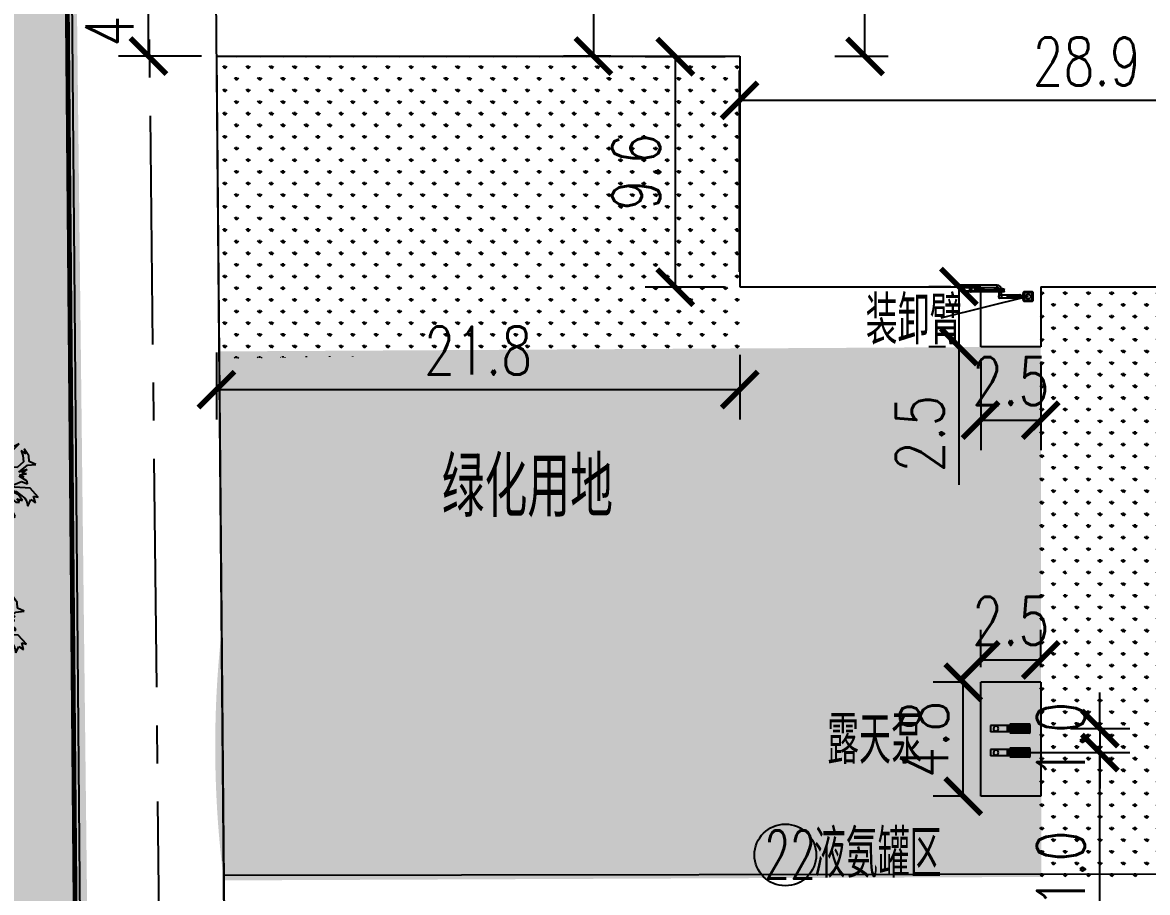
# Model space of a CAD drawing. Header units: millimetres. Extents: x 397874 to 6871063, y -8 to 5775840.
# Drawn here: x 429007.43 to 429054.27, y 2812781.92 to 2812818.17 of the extents above; entities that cross this region are included whole.
import ezdxf

# ---------------------------------------------------------------- set-up
doc = ezdxf.new("R2010")
doc.units = ezdxf.units.MM
doc.header["$LTSCALE"] = 1000
for name, pattern in [('CENTER2', [28.575, 19.05, -3.175, 3.175, -3.175]), ('CONTINOUS', [0]), ('DASH', [0.35, 0.25, -0.1])]:
    doc.linetypes.add(name, pattern=pattern)
for name, color, linetype in [('_TCH_MASK', 7, 'Continuous'), ('Coord_bz', 3, 'Continuous'), ('GRASST', 62, 'Continuous'), ('T1', 92, 'Continuous'), ('设备', 3, 'Continuous')]:
    doc.layers.add(name, color=color, linetype=linetype)
doc.styles.add('DIM', font='txt')
doc.styles.add('dxfs', font='txt.shx', dxfattribs={"width": 0.7, "bigfont": 'dxfs.shx'})
doc.styles.add('HZTXT', font='txt.shx', dxfattribs={"width": 0.75, "bigfont": 'hzdx.shx'})
doc.dimstyles.new('ISO-25', dxfattribs={"dimtxt": 2, "dimasz": 0.75, "dimexe": 1.25, "dimexo": 0.625, "dimtad": 1, "dimdec": 1, "dimdsep": 46, "dimtxsty": 'HZTXT', "dimblk": 'ARCHTICK', "dimcen": 2.5, "dimadec": 0, "dimazin": 0, "dimtfac": 1, "dimtdec": 1, "dimtmove": 0, "dimatfit": 3, "dimldrblk": 'ARCHTICK', "dimfxl": 1, "dimarcsym": 0})

# ---------------------------------------------------------------- blocks, each defined once
blk = doc.blocks.new('LV-5-1')
at = {"layer": 'T1', "color": 92, "linetype": 'Continuous'}
for p, q in [((-0.516, 1.342), (-0.547, 1.19)), ((-0.395, 1.25), (-0.516, 1.342)), ((-0.304, 1.098), (-0.395, 1.25)), ((-0.211, 1.372), (-0.242, 1.189)), ((-0.15, 1.311), (-0.211, 1.372)), ((0.062, 1.066), (-0.15, 1.311)), ((0.581, 1.248), (0.489, 1.156)), ((0.703, 1.247), (0.581, 1.248)), ((0.672, 1.034), (0.703, 1.247)), ((-0.731, 0.916), (-0.701, 0.733)), ((-0.548, 0.855), (-0.731, 0.916)), ((-0.305, 0.671), (-0.548, 0.855)), ((-0.547, 1.19), (-0.487, 1.068)), ((-0.487, 1.068), (-0.426, 1.007)), ((-0.426, 1.007), (-0.243, 0.884)), ((-0.182, 1.067), (-0.304, 1.098)), ((-0.243, 0.884), (-0.062, 0.487)), ((-0.242, 1.189), (-0.182, 1.067)), ((0.183, 0.852), (0.062, 1.066)), ((0.183, 0.578), (0.183, 0.852)), ((0.367, 0.943), (0.275, 0.791)), ((0.489, 1.156), (0.367, 0.943)), ((0.702, 0.973), (0.672, 1.034)), ((0.824, 1.064), (0.702, 0.973)), ((0.793, 0.698), (0.946, 1.003)), ((0.946, 1.094), (0.824, 1.064)), ((0.946, 1.003), (0.946, 1.094)), ((-1.22, 0.552), (-1.098, 0.43)), ((-0.976, 0.551), (-1.22, 0.552)), ((-1.098, 0.43), (-1.19, 0.369)), ((-0.732, 0.52), (-0.976, 0.551)), ((-0.671, 0.672), (-0.823, 0.642)), ((-0.823, 0.642), (-0.762, 0.581)), ((-0.762, 0.581), (-0.58, 0.52)), ((-0.489, 0.367), (-0.732, 0.52)), ((-0.701, 0.733), (-0.671, 0.672)), ((-0.58, 0.52), (-0.336, 0.458)), ((-0.336, 0.458), (-0.276, 0.275)), ((-0.062, 0.487), (-0.305, 0.671)), ((0.275, 0.791), (0.182, 0.426)), ((0.182, 0.426), (0.183, 0.578)), ((0.578, 0.455), (0.793, 0.698)), ((0.67, 0.577), (0.578, 0.455)), ((0.884, 0.667), (0.67, 0.577)), ((1.006, 0.698), (0.884, 0.667)), ((1.25, 0.697), (1.006, 0.698)), ((1.127, 0.453), (1.188, 0.545)), ((1.31, 0.453), (1.127, 0.453)), ((1.188, 0.545), (1.28, 0.636)), ((1.28, 0.636), (1.25, 0.697)), ((1.34, 0.453), (1.31, 0.453)), ((1.34, 0.331), (1.34, 0.453)), ((-1.19, 0.369), (-1.373, 0.309)), ((-1.373, 0.309), (-1.373, 0.187)), ((-1.373, 0.187), (-1.068, 0.155)), ((-1.068, 0.155), (-0.764, 0.093)), ((-0.764, 0.093), (-0.642, 0.123)), ((-0.459, 0.062), (-0.764, -0.029)), ((-0.642, 0.123), (-0.459, 0.062)), ((-0.276, 0.275), (-0.489, 0.367)), ((-0.246, 0), (-0.216, -0.03)), ((-0.154, 0), (-0.246, 0)), ((-0.154, 0.092), (-0.154, 0)), ((-0.032, 0.091), (-0.154, 0.092)), ((0.028, 0.03), (-0.032, 0.091)), ((0.09, 0.091), (0.028, 0.03)), ((0.059, -0.001), (0.09, 0.091)), ((1.004, 0.118), (1.187, 0.24)), ((1.126, 0.149), (1.004, 0.118)), ((1.248, 0.148), (1.126, 0.149)), ((1.187, 0.24), (1.34, 0.331)), ((1.217, -0.065), (1.461, 0.087)), ((1.339, 0.117), (1.248, 0.148)), ((1.461, 0.087), (1.339, 0.117)), ((-1.283, -0.393), (-1.132, -0.607)), ((-1.101, -0.454), (-1.283, -0.393)), ((-0.947, -0.089), (-1.009, -0.211)), ((-0.856, -0.181), (-1.009, -0.333)), ((-1.009, -0.211), (-0.856, -0.181)), ((-1.009, -0.333), (-0.765, -0.303)), ((-0.613, -0.303), (-0.979, -0.455)), ((-0.764, -0.029), (-0.947, -0.089)), ((-0.766, -0.791), (-0.46, -0.334)), ((-0.765, -0.303), (-0.429, -0.091)), ((-0.429, -0.091), (-0.613, -0.303)), ((-0.46, -0.334), (-0.308, -0.274)), ((-0.369, -0.396), (-0.4, -0.639)), ((-0.308, -0.274), (-0.369, -0.396)), ((-0.216, -0.03), (-0.216, -0.152)), ((-0.216, -0.152), (-0.155, -0.122)), ((-0.155, -0.122), (-0.155, -0.244)), ((-0.155, -0.244), (-0.124, -0.152)), ((-0.124, -0.152), (0.028, -0.244)), ((-0.033, -0.183), (0.089, -0.153)), ((0.028, -0.244), (-0.033, -0.183)), ((0.15, -0.031), (0.059, -0.001)), ((0.059, -0.123), (0.15, -0.031)), ((0.089, -0.153), (0.059, -0.123)), ((0.454, -0.368), (1.002, -0.461)), ((0.697, -0.521), (0.454, -0.368)), ((0.607, -0.307), (0.485, -0.063)), ((0.485, -0.063), (0.668, -0.063)), ((1.155, -0.339), (0.607, -0.307)), ((0.668, -0.063), (0.76, -0.094)), ((0.76, -0.094), (0.82, -0.155)), ((0.82, -0.155), (1.094, -0.248)), ((1.094, -0.248), (1.277, -0.279)), ((1.277, -0.401), (1.155, -0.339)), ((1.155, -0.431), (1.277, -0.401)), ((1.339, -0.065), (1.217, -0.065)), ((1.247, -0.126), (1.339, -0.065)), ((1.369, -0.127), (1.247, -0.126)), ((1.277, -0.279), (1.46, -0.279)), ((1.278, -0.157), (1.369, -0.127)), ((1.4, -0.157), (1.278, -0.157)), ((1.338, -0.187), (1.4, -0.157)), ((1.46, -0.279), (1.338, -0.187)), ((-1.132, -0.607), (-1.315, -0.697)), ((-1.315, -0.697), (-1.071, -0.759)), ((-1.071, -0.759), (-1.193, -0.881)), ((-1.193, -0.881), (-0.766, -0.791)), ((-0.979, -0.455), (-1.101, -0.454)), ((-0.4, -0.639), (-0.584, -0.791)), ((-0.584, -0.791), (-0.492, -0.822)), ((-0.492, -0.822), (-0.187, -0.67)), ((-0.187, -0.67), (-0.309, -0.792)), ((-0.309, -0.792), (-0.157, -0.701)), ((-0.157, -0.701), (-0.249, -0.945)), ((-0.249, -0.945), (-0.157, -0.792)), ((-0.157, -0.792), (-0.127, -1.036)), ((-0.127, -1.036), (-0.065, -0.732)), ((-0.065, -0.732), (-0.006, -1.128)), ((0.118, -0.763), (0.301, -0.459)), ((0.178, -1.068), (0.118, -0.763)), ((0.301, -0.459), (0.453, -0.672)), ((0.453, -0.672), (0.727, -0.887)), ((0.911, -0.582), (0.697, -0.521)), ((0.758, -0.673), (0.94, -0.765)), ((0.849, -0.917), (0.758, -0.673)), ((0.94, -0.765), (0.911, -0.582)), ((1.002, -0.461), (1.215, -0.553)), ((1.368, -0.492), (1.155, -0.431)), ((1.215, -0.553), (1.368, -0.492)), ((-0.006, -1.128), (-0.128, -1.402)), ((0.391, -1.16), (0.178, -1.068)), ((0.39, -1.282), (0.573, -1.191)), ((0.573, -1.191), (0.391, -1.16)), ((0.727, -0.887), (0.817, -1.253)), ((0.817, -1.253), (0.849, -0.917)), ((-0.128, -1.402), (0.086, -1.25)), ((0.086, -1.25), (0.268, -1.342)), ((0.268, -1.342), (0.573, -1.313)), ((0.573, -1.313), (0.39, -1.282))]:
    blk.add_line(p, q, dxfattribs=at)
at = {"layer": 'T1', "color": 92, "linetype": 'Continuous', "style": 'DIM', "flags": 1}
for tag in ['XVALUE', 'YVALUE']:
    blk.add_attdef(tag, (0.028, 0.03), '', height=0.00002, rotation=359.8254, dxfattribs=at)
blk = doc.blocks.new('_ArchTick')
at = {"color": 0, "linetype": 'ByBlock', "const_width": 0.15}
blk.add_lwpolyline([(-0.5, -0.5), (0.5, 0.5)], dxfattribs=at)
blk = doc.blocks.new('*D662')
at = {"color": 0, "linetype": 'CONTINOUS', "lineweight": -2, "transparency": 16777216}
for p, q in [((429049.43, 2812787.754), (429053.543, 2812787.754)), ((429052.293, 2812776.755), (429052.293, 2812787.754)), ((429049.43, 2812776.755), (429053.543, 2812776.755))]:
    blk.add_line(p, q, dxfattribs=at)
at = {"layer": 'Defpoints', "color": 0, "linetype": 'CONTINOUS', "transparency": 16777216}
for p in [(429048.805, 2812787.754), (429052.293, 2812787.754), (429048.805, 2812776.755)]:
    blk.add_point(p, dxfattribs=at)
at = {"color": 0, "linetype": 'CONTINOUS', "lineweight": -2, "transparency": 16777216, "xscale": 1.5, "yscale": 1.5, "zscale": 1.5}
for p, rotation in [((429052.293, 2812787.754), 90), ((429052.293, 2812776.755), 270)]:
    blk.add_blockref('_ArchTick', p, dxfattribs=dict(at, rotation=rotation))
at = {"color": 0, "linetype": 'CONTINOUS', "transparency": 16777216, "insert": (429050.668, 2812782.254), "char_height": 2, "attachment_point": 5, "rotation": 90, "style": 'HZTXT'}
blk.add_mtext('11.0', dxfattribs=at)
blk = doc.blocks.new('_None')
blk = doc.blocks.new('*D673')
at = {"color": 0, "linetype": 'CONTINOUS', "lineweight": -2, "transparency": 16777216}
for p, q in [((429052.293, 2812788.755), (429052.293, 2812790.255)), ((429051.064, 2812788.755), (429053.543, 2812788.755)), ((429052.293, 2812788.755), (429052.293, 2812787.755)), ((429051.064, 2812787.755), (429053.543, 2812787.755)), ((429052.293, 2812787.755), (429052.293, 2812786.255))]:
    blk.add_line(p, q, dxfattribs=at)
at = {"layer": 'Defpoints', "color": 0, "linetype": 'CONTINOUS', "transparency": 16777216}
for p in [(429050.439, 2812788.755), (429050.439, 2812787.755), (429052.293, 2812787.755)]:
    blk.add_point(p, dxfattribs=at)
at = {"color": 0, "linetype": 'CONTINOUS', "lineweight": -2, "transparency": 16777216, "xscale": 1.5, "yscale": 1.5, "zscale": 1.5}
for p, rotation in [((429052.293, 2812788.755), 270), ((429052.293, 2812787.755), 90)]:
    blk.add_blockref('_ArchTick', p, dxfattribs=dict(at, rotation=rotation))
at = {"color": 0, "linetype": 'CONTINOUS', "transparency": 16777216, "insert": (429050.668, 2812788.255), "char_height": 2, "attachment_point": 5, "rotation": 90, "style": 'HZTXT'}
blk.add_mtext('1.0', dxfattribs=at)
blk = doc.blocks.new('*D735')
at = {"color": 0, "linetype": 'CONTINOUS', "lineweight": -2, "transparency": 16777216}
for p, q in [((429043.488, 2812831.742), (429041.262, 2812831.742)), ((429042.512, 2812816.759), (429042.512, 2812831.742)), ((429043.476, 2812816.759), (429041.262, 2812816.759))]:
    blk.add_line(p, q, dxfattribs=at)
at = {"layer": 'Defpoints', "color": 0, "linetype": 'CONTINOUS', "transparency": 16777216}
for p in [(429042.512, 2812831.742), (429044.113, 2812831.742), (429044.101, 2812816.759)]:
    blk.add_point(p, dxfattribs=at)
at = {"color": 0, "linetype": 'CONTINOUS', "lineweight": -2, "transparency": 16777216, "xscale": 1.5, "yscale": 1.5, "zscale": 1.5}
for p, rotation in [((429042.512, 2812831.742), 90), ((429042.512, 2812816.759), 270)]:
    blk.add_blockref('_ArchTick', p, dxfattribs=dict(at, rotation=rotation))
at = {"color": 0, "linetype": 'CONTINOUS', "transparency": 16777216, "insert": (429040.887, 2812824.25), "char_height": 2, "attachment_point": 5, "rotation": 90, "style": 'HZTXT'}
blk.add_mtext('15.0', dxfattribs=at)
blk = doc.blocks.new('*D879')
at = {"color": 0, "linetype": 'CONTINOUS', "lineweight": -2, "transparency": 16777216}
for p, q in [((429016.726, 2812820.771), (429011.425, 2812820.771)), ((429012.675, 2812816.771), (429012.675, 2812820.771)), ((429014.889, 2812816.771), (429011.425, 2812816.771))]:
    blk.add_line(p, q, dxfattribs=at)
at = {"layer": 'Defpoints', "color": 0, "linetype": 'CONTINOUS', "transparency": 16777216}
for p in [(429012.675, 2812820.771), (429017.351, 2812820.771), (429015.514, 2812816.771)]:
    blk.add_point(p, dxfattribs=at)
at = {"color": 0, "linetype": 'CONTINOUS', "lineweight": -2, "transparency": 16777216, "xscale": 1.5, "yscale": 1.5, "zscale": 1.5}
for p, rotation in [((429012.675, 2812820.771), 90), ((429012.675, 2812816.771), 270)]:
    blk.add_blockref('_ArchTick', p, dxfattribs=dict(at, rotation=rotation))
at = {"color": 0, "linetype": 'CONTINOUS', "transparency": 16777216, "insert": (429011.05, 2812818.771), "char_height": 2, "attachment_point": 5, "rotation": 90, "style": 'HZTXT'}
blk.add_mtext('4.0', dxfattribs=at)
blk = doc.blocks.new('*D893')
at = {"color": 0, "linetype": 'CONTINOUS', "lineweight": -2, "transparency": 16777216}
for p, q in [((429030.109, 2812826.758), (429032.459, 2812826.758)), ((429031.209, 2812826.758), (429031.209, 2812816.771)), ((429031.934, 2812816.771), (429029.959, 2812816.771))]:
    blk.add_line(p, q, dxfattribs=at)
at = {"layer": 'Defpoints', "color": 0, "linetype": 'CONTINOUS', "transparency": 16777216}
for p in [(429029.484, 2812826.758), (429031.209, 2812816.771), (429032.559, 2812816.771)]:
    blk.add_point(p, dxfattribs=at)
at = {"color": 0, "linetype": 'CONTINOUS', "lineweight": -2, "transparency": 16777216, "xscale": 1.5, "yscale": 1.5, "zscale": 1.5}
for p, rotation in [((429031.209, 2812826.758), 90), ((429031.209, 2812816.771), 270)]:
    blk.add_blockref('_ArchTick', p, dxfattribs=dict(at, rotation=rotation))
at = {"color": 0, "linetype": 'CONTINOUS', "transparency": 16777216, "insert": (429029.584, 2812821.764), "char_height": 2, "attachment_point": 5, "rotation": 90, "style": 'HZTXT'}
blk.add_mtext('10.0', dxfattribs=at)
blk = doc.blocks.new('*D894')
at = {"color": 0, "linetype": 'CONTINOUS', "lineweight": -2, "transparency": 16777216}
for p, q in [((429036.673, 2812816.747), (429033.364, 2812816.747)), ((429034.614, 2812816.747), (429034.614, 2812807.145)), ((429036.664, 2812807.145), (429033.364, 2812807.145))]:
    blk.add_line(p, q, dxfattribs=at)
at = {"layer": 'Defpoints', "color": 0, "linetype": 'CONTINOUS', "transparency": 16777216}
for p in [(429037.298, 2812816.747), (429034.614, 2812807.145), (429037.289, 2812807.145)]:
    blk.add_point(p, dxfattribs=at)
at = {"color": 0, "linetype": 'CONTINOUS', "lineweight": -2, "transparency": 16777216, "xscale": 1.5, "yscale": 1.5, "zscale": 1.5}
for p, rotation in [((429034.614, 2812816.747), 90), ((429034.614, 2812807.145), 270)]:
    blk.add_blockref('_ArchTick', p, dxfattribs=dict(at, rotation=rotation))
at = {"color": 0, "linetype": 'CONTINOUS', "transparency": 16777216, "insert": (429032.989, 2812811.946), "char_height": 2, "attachment_point": 5, "rotation": 90, "style": 'HZTXT'}
blk.add_mtext('9.6', dxfattribs=at)
blk = doc.blocks.new('*D903')
at = {"color": 0, "linetype": 'CONTINOUS', "lineweight": -2, "transparency": 16777216}
for p, q in [((429047.329, 2812804.039), (429047.329, 2812800.356)), ((429049.829, 2812804.039), (429049.829, 2812800.356)), ((429047.329, 2812801.606), (429049.829, 2812801.606))]:
    blk.add_line(p, q, dxfattribs=at)
at = {"layer": 'Defpoints', "color": 0, "linetype": 'CONTINOUS', "transparency": 16777216}
for p in [(429047.329, 2812804.664), (429049.829, 2812804.664), (429049.829, 2812801.606)]:
    blk.add_point(p, dxfattribs=at)
at = {"color": 0, "linetype": 'CONTINOUS', "lineweight": -2, "transparency": 16777216, "xscale": 1.5, "yscale": 1.5, "zscale": 1.5, "rotation": 180}
blk.add_blockref('_ArchTick', (429047.329, 2812801.606), dxfattribs=at)
at = {"color": 0, "linetype": 'CONTINOUS', "lineweight": -2, "transparency": 16777216, "xscale": 1.5, "yscale": 1.5, "zscale": 1.5}
blk.add_blockref('_ArchTick', (429049.829, 2812801.606), dxfattribs=at)
at = {"color": 0, "linetype": 'CONTINOUS', "transparency": 16777216, "insert": (429048.579, 2812803.231), "char_height": 2, "attachment_point": 5, "style": 'HZTXT'}
blk.add_mtext('2.5', dxfattribs=at)
blk = doc.blocks.new('*D904')
at = {"color": 0, "linetype": 'CONTINOUS', "lineweight": -2, "transparency": 16777216}
for p, q in [((429046.084, 2812807.164), (429045.173, 2812807.164)), ((429046.423, 2812807.164), (429046.423, 2812804.664)), ((429045.867, 2812804.664), (429045.173, 2812804.664)), ((429046.423, 2812804.664), (429046.423, 2812798.914))]:
    blk.add_line(p, q, dxfattribs=at)
at = {"layer": 'Defpoints', "color": 0, "linetype": 'CONTINOUS', "transparency": 16777216}
for p in [(429046.709, 2812807.164), (429046.423, 2812804.664), (429046.492, 2812804.664)]:
    blk.add_point(p, dxfattribs=at)
at = {"color": 0, "linetype": 'CONTINOUS', "lineweight": -2, "transparency": 16777216, "xscale": 1.5, "yscale": 1.5, "zscale": 1.5}
for p, rotation in [((429046.423, 2812807.164), 90), ((429046.423, 2812804.664), 270)]:
    blk.add_blockref('_ArchTick', p, dxfattribs=dict(at, rotation=rotation))
at = {"color": 0, "linetype": 'CONTINOUS', "transparency": 16777216, "insert": (429044.798, 2812801.039), "char_height": 2, "attachment_point": 5, "rotation": 90, "style": 'HZTXT'}
blk.add_mtext('2.5', dxfattribs=at)
blk = doc.blocks.new('*D905')
at = {"color": 0, "linetype": 'CONTINOUS', "lineweight": -2, "transparency": 16777216}
for p, q in [((429046.455, 2812790.684), (429045.351, 2812790.684)), ((429046.601, 2812785.934), (429046.601, 2812790.684)), ((429046.704, 2812785.934), (429045.351, 2812785.934))]:
    blk.add_line(p, q, dxfattribs=at)
at = {"layer": 'Defpoints', "color": 0, "linetype": 'CONTINOUS', "transparency": 16777216}
for p in [(429046.601, 2812790.684), (429047.08, 2812790.684), (429047.329, 2812785.934)]:
    blk.add_point(p, dxfattribs=at)
at = {"color": 0, "linetype": 'CONTINOUS', "lineweight": -2, "transparency": 16777216, "xscale": 1.5, "yscale": 1.5, "zscale": 1.5}
for p, rotation in [((429046.601, 2812790.684), 90), ((429046.601, 2812785.934), 270)]:
    blk.add_blockref('_ArchTick', p, dxfattribs=dict(at, rotation=rotation))
at = {"color": 0, "linetype": 'CONTINOUS', "transparency": 16777216, "insert": (429044.976, 2812788.309), "char_height": 2, "attachment_point": 5, "rotation": 90, "style": 'HZTXT'}
blk.add_mtext('4.8', dxfattribs=at)
blk = doc.blocks.new('*D906')
at = {"color": 0, "linetype": 'CONTINOUS', "lineweight": -2, "transparency": 16777216}
for p, q in [((429047.329, 2812791.309), (429047.329, 2812792.866)), ((429049.829, 2812791.309), (429049.829, 2812792.866)), ((429047.329, 2812791.616), (429049.829, 2812791.616))]:
    blk.add_line(p, q, dxfattribs=at)
at = {"layer": 'Defpoints', "color": 0, "linetype": 'CONTINOUS', "transparency": 16777216}
for p in [(429049.829, 2812791.616), (429047.329, 2812790.684), (429049.829, 2812790.684)]:
    blk.add_point(p, dxfattribs=at)
at = {"color": 0, "linetype": 'CONTINOUS', "lineweight": -2, "transparency": 16777216, "xscale": 1.5, "yscale": 1.5, "zscale": 1.5, "rotation": 180}
blk.add_blockref('_ArchTick', (429047.329, 2812791.616), dxfattribs=at)
at = {"color": 0, "linetype": 'CONTINOUS', "lineweight": -2, "transparency": 16777216, "xscale": 1.5, "yscale": 1.5, "zscale": 1.5}
blk.add_blockref('_ArchTick', (429049.829, 2812791.616), dxfattribs=at)
at = {"color": 0, "linetype": 'CONTINOUS', "transparency": 16777216, "insert": (429048.579, 2812793.241), "char_height": 2, "attachment_point": 5, "style": 'HZTXT'}
blk.add_mtext('2.5', dxfattribs=at)
blk = doc.blocks.new('*D940')
at = {"color": 0, "linetype": 'CONTINOUS', "lineweight": -2, "transparency": 16777216}
for p, q in [((429037.289, 2812807.789), (429037.289, 2812816.178)), ((429066.189, 2812807.789), (429066.189, 2812816.178)), ((429066.189, 2812814.928), (429037.289, 2812814.928))]:
    blk.add_line(p, q, dxfattribs=at)
at = {"layer": 'Defpoints', "color": 0, "linetype": 'CONTINOUS', "transparency": 16777216}
for p in [(429037.289, 2812814.928), (429037.289, 2812807.164), (429066.189, 2812807.164)]:
    blk.add_point(p, dxfattribs=at)
at = {"color": 0, "linetype": 'CONTINOUS', "lineweight": -2, "transparency": 16777216, "xscale": 1.5, "yscale": 1.5, "zscale": 1.5, "rotation": 180}
blk.add_blockref('_ArchTick', (429037.289, 2812814.928), dxfattribs=at)
at = {"color": 0, "linetype": 'CONTINOUS', "lineweight": -2, "transparency": 16777216, "xscale": 1.5, "yscale": 1.5, "zscale": 1.5}
blk.add_blockref('_ArchTick', (429066.189, 2812814.928), dxfattribs=at)
at = {"color": 0, "linetype": 'CONTINOUS', "transparency": 16777216, "insert": (429051.739, 2812816.553), "char_height": 2, "attachment_point": 5, "style": 'HZTXT'}
blk.add_mtext('28.9', dxfattribs=at)
blk = doc.blocks.new('*D983')
at = {"color": 0, "linetype": 'CONTINOUS', "lineweight": -2, "transparency": 16777216}
for p, q in [((429015.514, 2812804.421), (429015.514, 2812801.628)), ((429037.298, 2812804.33), (429037.298, 2812801.628)), ((429015.514, 2812802.878), (429037.298, 2812802.878))]:
    blk.add_line(p, q, dxfattribs=at)
at = {"layer": 'Defpoints', "color": 0, "linetype": 'CONTINOUS', "transparency": 16777216}
for p in [(429015.514, 2812805.046), (429037.298, 2812804.955), (429037.298, 2812802.878)]:
    blk.add_point(p, dxfattribs=at)
at = {"color": 0, "linetype": 'CONTINOUS', "lineweight": -2, "transparency": 16777216, "xscale": 1.5, "yscale": 1.5, "zscale": 1.5, "rotation": 180}
blk.add_blockref('_ArchTick', (429015.514, 2812802.878), dxfattribs=at)
at = {"color": 0, "linetype": 'CONTINOUS', "lineweight": -2, "transparency": 16777216, "xscale": 1.5, "yscale": 1.5, "zscale": 1.5}
blk.add_blockref('_ArchTick', (429037.298, 2812802.878), dxfattribs=at)
at = {"color": 0, "linetype": 'CONTINOUS', "transparency": 16777216, "insert": (429026.406, 2812804.503), "char_height": 2, "attachment_point": 5, "style": 'HZTXT'}
blk.add_mtext('21.8', dxfattribs=at)

msp = doc.modelspace()

# ---------------------------------------------------------------- hatches: boundary and pattern name
at = {"linetype": 'CONTINOUS'}
h = msp.add_hatch(dxfattribs=at)
h.set_pattern_fill('GRASS', color=3, scale=0.054, style=0)
h.set_pattern_definition([(90, (428986.6436, 2812723.6871), (-0.969867, 0.969867), [0.257175, -1.682559]), (45, (428986.6436, 2812723.6871), (-0.9698677, 0.9698677), [0.257175, -1.114425]), (135, (428986.6436, 2812723.6871), (-0.9698677, -0.9698677), [0.257175, -1.114425])])
edge = h.paths.add_edge_path()
edge.add_line((428996.534, 2812984.894), (429007.751, 2812986.572))
edge.add_arc((428245.5, 2812967.568), 762.487, 0.233679, 1.428202, ccw=False)
edge.add_line((429007.981, 2812970.678), (429010.393, 2812757.703))
edge.add_arc((429028.392, 2812757.891), 18, 180.5985, 268.1597)
edge.add_line((429027.814, 2812739.9), (429168.81, 2812735.37))
edge.add_arc((429182.64, 2812620.562), 115.638, 87.64632, 96.86841, ccw=False)
edge.add_line((429187.389, 2812736.102), (429187.391, 2812858.041))
edge.add_arc((425829.037, 2812780.795), 3359.242, 1.317645, 1.469012)
edge.add_line((429187.175, 2812866.913), (429187.032, 2812877.852))
edge.add_line((429187.032, 2812877.852), (429191.391, 2812878.102))
edge.add_line((429191.391, 2812878.102), (429191.395, 2812730.731))
edge.add_line((429191.395, 2812730.731), (429255.258, 2812727.933))
edge.add_line((429255.258, 2812727.933), (429255.258, 2812723.687))
edge.add_line((429255.258, 2812723.687), (429168.385, 2812728.376))
edge.add_line((429168.385, 2812728.376), (429129.36, 2812730.11))
edge.add_line((429129.36, 2812730.11), (429091.518, 2812731.731))
edge.add_line((429091.518, 2812731.731), (429068.655, 2812732.74))
edge.add_line((429068.655, 2812732.74), (428995.964, 2812736.193))
edge.add_arc((428996.365, 2812744.639), 8.455, 181.2844, 267.2807, ccw=False)
edge.add_line((428987.912, 2812744.449), (428988.493, 2812805.44))
edge.add_line((428988.493, 2812805.44), (428987.758, 2812883.63))
edge.add_line((428987.758, 2812883.63), (428987.248, 2812934.771))
edge.add_line((428987.248, 2812934.771), (428986.762, 2812983.747))
edge.add_line((428986.762, 2812983.747), (428996.534, 2812984.894))
at = {"layer": 'GRASST'}
h = msp.add_hatch(dxfattribs=at)
h.set_pattern_fill('GRASS', color=256, scale=0.685569, angle=-100.512, style=0)
h.set_pattern_definition([(349.48798, (428814.32374, 2812641.67873), (0.56507695, 0.3881921), [0.1285442, -0.840997]), (304.48798, (428814.32374, 2812641.6787), (0.565077, 0.3881921), [0.1285442, -0.557025]), (34.48798, (428814.32374, 2812641.6787), (-0.3881921, 0.565077), [0.1285442, -0.557025])])
edge = h.paths.add_edge_path()
edge.add_line((429015.293, 2812841.754), (429015.284, 2812842.798))
edge.add_line((429024.031, 2812843.519), (429037.386, 2812841.754))
edge.add_line((429037.386, 2812841.754), (429024.031, 2812843.519))
edge.add_line((429024.031, 2812843.519), (429015.261, 2812845.292))
edge = h.paths.add_edge_path(flags=16)
edge.add_arc((429026.34, 2595507.449), 217334.306, 89.99708791, 90.00291209, ccw=False)
edge.add_arc((429026.34, 2812812.722), 31.063, 69.1697, 110.8303)
h = msp.add_hatch(dxfattribs=at)
h.set_pattern_fill('GRASS', color=256, scale=0.685569, angle=0.0002, style=0)
h.set_pattern_definition([(90.0002, (429287.3326, 2812654.34153), (-0.4847723, 0.4847689), [0.1285442, -0.840997]), (45.0002, (429287.3326, 2812654.3415), (-0.4847723, 0.4847689), [0.1285442, -0.557025]), (135.0002, (429287.3326, 2812654.3415), (-0.4847689, -0.4847723), [0.1285442, -0.557025])])
h.paths.add_polyline_path([(429015.624, 2812804.183), (429037.318, 2812804.474), (429037.298, 2812816.765), (429015.514, 2812816.771)])
edge = h.paths.add_edge_path(flags=16)
edge.add_arc((429025.779, 2812814.626), 3.293, 206.2835, 241.3869)
edge.add_arc((429025.779, 2812814.626), 3.293, 206.2835, 241.3869, ccw=False)
h = msp.add_hatch(dxfattribs=at)
h.set_pattern_fill('GRASS', color=256, scale=0.685569, angle=0.0002, style=0)
h.set_pattern_definition([(90.0002, (429279.17658, 2812632.8022), (-0.4847723, 0.4847689), [0.1285442, -0.840997]), (45.0002, (429279.1766, 2812632.8022), (-0.4847723, 0.4847689), [0.1285442, -0.557025]), (135.0002, (429279.1766, 2812632.8022), (-0.4847689, -0.4847723), [0.1285442, -0.557025])])
h.paths.add_polyline_path([(429066.266, 2812782.645), (429049.668, 2812782.574), (429049.829, 2812807.128), (429066.189, 2812807.164)])
edge = h.paths.add_edge_path()
edge.add_arc((429134.998, 2812780.467), 85.356, 162.03944, 178.58531)
edge.add_arc((429132.848, 2812780.834), 83.198, 161.82329, 178.80145, ccw=False)
h = msp.add_hatch(dxfattribs=at)
h.set_pattern_fill('GRASS', color=256, scale=0.685569, angle=0.0002, style=0)
h.set_pattern_definition([(90.0002, (429243.7389, 2812632.8022), (-0.4847723, 0.4847689), [0.1285442, -0.840997]), (45.0002, (429243.7389, 2812632.8022), (-0.4847723, 0.4847689), [0.1285442, -0.557025]), (135.0002, (429243.7389, 2812632.8022), (-0.4847689, -0.4847723), [0.1285442, -0.557025])])
h.paths.add_polyline_path([(429049.857, 2812782.575), (429015.816, 2812782.429), (429015.622, 2812804.467), (429049.829, 2812804.664)])
edge = h.paths.add_edge_path()
edge.add_arc((436484.929, 2812853.439), 7469.45, 180.4649043, 180.5447044)
edge.add_arc((429059.102, 2812788.012), 43.644, 173.6598, 187.3498, ccw=False)
h = msp.add_hatch(dxfattribs=at)
h.set_pattern_fill('GRASS', color=256, scale=0.685569, angle=0.0002, style=0)
h.set_pattern_definition([(90.0002, (429286.80284, 2812630.2953), (-0.4847723, 0.4847689), [0.1285442, -0.840997]), (45.0002, (429286.80284, 2812630.2953), (-0.4847723, 0.4847689), [0.1285442, -0.557025]), (135.0002, (429286.80284, 2812630.2953), (-0.4847689, -0.4847723), [0.1285442, -0.557025])])
h.paths.add_polyline_path([(429015.962, 2812762.751), (429066.189, 2812762.654), (429066.189, 2812776.694), (429015.864, 2812776.694)])
edge = h.paths.add_edge_path()
edge.add_arc((429027.663, 2812792.11), 8.226, 51.1356, 130.723)
edge.add_arc((429027.432, 2812806.31), 9.478, 237.1853, 304.6733)

# ---------------------------------------------------------------- linework, layer by layer
at = {"color": 1, "linetype": 'CENTER2', "ltscale": 0.0005}
msp.add_line((429010.859, 2812985.726), (429013.368, 2812757.726), dxfattribs=at)
at = {"color": 3, "linetype": 'CONTINOUS'}
for p, q in [((429016.034, 2812757.689), (429015.267, 2812844.722)), ((429047.329, 2812785.934), (429047.329, 2812790.684)), ((429049.829, 2812790.684), (429047.329, 2812790.684)), ((429049.829, 2812790.684), (429049.829, 2812785.934)), ((429049.829, 2812785.934), (429047.329, 2812785.934))]:
    msp.add_line(p, q, dxfattribs=at)
at = {"color": 2, "linetype": 'CONTINOUS'}
for p, q in [((429015.505, 2812816.771), (429037.298, 2812816.765)), ((429037.298, 2812816.767), (429037.306, 2812807.165)), ((429037.306, 2812807.165), (429047.329, 2812807.164)), ((429047.329, 2812804.664), (429047.329, 2812807.164)), ((429049.829, 2812807.164), (429049.829, 2812804.664)), ((429049.829, 2812807.164), (429066.189, 2812807.164)), ((429049.829, 2812804.664), (429047.329, 2812804.664))]:
    msp.add_line(p, q, dxfattribs=at)
at = {"color": 6, "linetype": 'CONTINOUS'}
msp.add_line((429069.265, 2812782.704), (429015.816, 2812782.629), dxfattribs=at)
at = {"color": 3, "linetype": 'DASH', "ltscale": 0.02, "const_width": 0.2}
msp.add_lwpolyline([(429007.843, 2812986.572), (429009.982, 2812740.152)], dxfattribs=at)
at = {"color": 0, "linetype": 'CONTINOUS'}
msp.add_circle((429039.197, 2812783.49), 1.286, dxfattribs=at)
at = {"layer": '_TCH_MASK', "color": 2, "linetype": 'CONTINOUS'}
for p, q in [((429008.2, 2812968.669), (429010.02, 2812757.699)), ((429015.514, 2812816.771), (429016.03, 2812757.759))]:
    msp.add_line(p, q, dxfattribs=at)
at = {"layer": '_TCH_MASK', "color": 4}
for p, q in [((429046.423, 2812807.125), (429048.019, 2812807.125)), ((429046.88, 2812807.005), (429046.88, 2812807.125)), ((429046.945, 2812807.125), (429046.945, 2812807.005)), ((429047.065, 2812807.115), (429047.065, 2812807.021)), ((429047.065, 2812807.115), (429047.493, 2812807.115)), ((429047.065, 2812807.115), (429047.065, 2812807.021)), ((429047.922, 2812807.115), (429047.493, 2812807.115)), ((429047.679, 2812807.122), (429047.644, 2812807.122)), ((429047.644, 2812807.122), (429047.644, 2812807.115)), ((429047.679, 2812807.115), (429047.679, 2812807.122)), ((429048.25, 2812807.082), (429047.922, 2812807.082)), ((429047.922, 2812807.055), (429048.25, 2812807.055)), ((429047.922, 2812807.021), (429047.922, 2812807.055)), ((429048.019, 2812807.125), (429048.019, 2812807.225)), ((429048.082, 2812807.055), (429048.07, 2812807.013)), ((429048.186, 2812807.055), (429048.199, 2812807.013)), ((429048.25, 2812807.055), (429048.25, 2812807.082)), ((429048.25, 2812807.074), (429048.304, 2812807.074)), ((429048.25, 2812807.063), (429048.304, 2812807.063)), ((429048.274, 2812806.985), (429048.274, 2812807.063)), ((429048.278, 2812807.063), (429048.278, 2812806.985)), ((429048.288, 2812806.985), (429048.288, 2812807.063)), ((429048.292, 2812807.063), (429048.292, 2812806.985)), ((429048.304, 2812807.074), (429048.304, 2812807.063)), ((429046.899, 2812806.985), (429046.709, 2812806.985)), ((429046.709, 2812806.985), (429046.709, 2812806.958)), ((429046.709, 2812806.958), (429046.899, 2812806.958)), ((429046.945, 2812807.005), (429046.88, 2812807.005)), ((429046.926, 2812806.99), (429046.899, 2812806.99)), ((429046.899, 2812806.99), (429046.899, 2812806.953)), ((429046.899, 2812806.953), (429046.926, 2812806.953)), ((429046.906, 2812807.005), (429046.906, 2812806.99)), ((429046.906, 2812806.953), (429046.906, 2812806.938)), ((429046.92, 2812806.938), (429046.906, 2812806.938)), ((429046.92, 2812807.005), (429046.92, 2812806.99)), ((429046.92, 2812806.953), (429046.92, 2812806.938)), ((429046.926, 2812806.953), (429046.926, 2812806.99)), ((429048.32, 2812806.985), (429046.926, 2812806.985)), ((429046.926, 2812806.958), (429048.32, 2812806.958)), ((429047.922, 2812807.021), (429047.065, 2812807.021)), ((429047.644, 2812807.014), (429047.644, 2812807.021)), ((429047.679, 2812807.014), (429047.644, 2812807.014)), ((429047.679, 2812807.021), (429047.679, 2812807.014)), ((429048.043, 2812807.004), (429048.043, 2812807.01)), ((429048.043, 2812806.992), (429048.043, 2812806.998)), ((429048.046, 2812807.013), (429048.148, 2812807.013)), ((429048.046, 2812807.001), (429048.148, 2812807.001)), ((429048.046, 2812806.988), (429048.148, 2812806.988)), ((429048.07, 2812806.958), (429048.07, 2812806.939)), ((429048.184, 2812806.906), (429048.084, 2812806.906)), ((429048.084, 2812806.906), (429048.084, 2812806.802)), ((429048.222, 2812807.013), (429048.121, 2812807.013)), ((429048.222, 2812807.001), (429048.121, 2812807.001)), ((429048.222, 2812806.988), (429048.121, 2812806.988)), ((429048.134, 2812806.705), (429048.957, 2812806.705)), ((429048.955, 2812806.805), (429048.15, 2812806.805)), ((429048.184, 2812806.906), (429048.184, 2812806.805)), ((429048.196, 2812806.805), (429048.196, 2812806.705)), ((429048.199, 2812806.958), (429048.199, 2812806.939)), ((429048.226, 2812807.004), (429048.226, 2812807.01)), ((429048.226, 2812806.992), (429048.226, 2812806.998)), ((429048.274, 2812806.946), (429048.274, 2812806.958)), ((429048.278, 2812806.946), (429048.274, 2812806.946)), ((429048.278, 2812806.958), (429048.278, 2812806.946)), ((429048.288, 2812806.946), (429048.288, 2812806.958)), ((429048.292, 2812806.946), (429048.288, 2812806.946)), ((429048.292, 2812806.958), (429048.292, 2812806.946)), ((429048.32, 2812806.958), (429048.32, 2812806.985)), ((429048.454, 2812806.791), (429048.922, 2812806.791)), ((429048.454, 2812806.719), (429048.454, 2812806.791)), ((429048.454, 2812806.719), (429048.922, 2812806.719)), ((429049.023, 2812806.787), (429049.086, 2812806.787)), ((429049.023, 2812806.723), (429049.086, 2812806.723)), ((429049.086, 2812806.858), (429049.086, 2812806.739)), ((429049.086, 2812806.653), (429049.086, 2812806.771)), ((429049.097, 2812806.862), (429049.09, 2812806.862)), ((429049.097, 2812806.649), (429049.09, 2812806.649)), ((429049.101, 2812806.858), (429049.101, 2812806.739)), ((429049.101, 2812806.653), (429049.101, 2812806.771)), ((429049.112, 2812806.862), (429049.105, 2812806.862)), ((429049.112, 2812806.649), (429049.105, 2812806.649)), ((429049.116, 2812806.858), (429049.116, 2812806.739)), ((429049.116, 2812806.653), (429049.116, 2812806.771)), ((429049.119, 2812806.862), (429049.141, 2812806.862)), ((429049.119, 2812806.649), (429049.141, 2812806.649)), ((429049.147, 2812806.739), (429049.147, 2812806.856)), ((429049.147, 2812806.787), (429049.215, 2812806.787)), ((429049.147, 2812806.723), (429049.147, 2812806.787)), ((429049.147, 2812806.771), (429049.147, 2812806.655)), ((429049.147, 2812806.739), (429049.147, 2812806.771)), ((429049.147, 2812806.723), (429049.215, 2812806.723)), ((429049.405, 2812806.81), (429049.405, 2812806.701))]:
    msp.add_line(p, q, dxfattribs=at)
for points in [[(429048.019, 2812807.225), (429046.423, 2812807.225)], [(429048.15, 2812807.082), (429047.922, 2812807.082), (429047.922, 2812807.115), (429047.493, 2812807.115)], [(429048.134, 2812806.705), (429048.957, 2812806.705)], [(429048.948, 2812806.805), (429048.948, 2812806.805), (429048.136, 2812806.805), (429048.136, 2812806.805)]]:
    msp.add_lwpolyline(points, dxfattribs=at)
at = {"layer": '_TCH_MASK', "color": 4, "lineweight": 40}
msp.add_lwpolyline([(429049.132, 2812806.862), (429049.132, 2812806.93), (429049.482, 2812806.93), (429049.482, 2812806.58), (429049.132, 2812806.58), (429049.132, 2812806.649)], dxfattribs=at)
at = {"layer": '_TCH_MASK', "color": 4}
for centre, radius in [((429049.157, 2812806.905), 0.014), ((429049.157, 2812806.605), 0.014), ((429049.307, 2812806.755), 0.0975), ((429049.457, 2812806.905), 0.014), ((429049.457, 2812806.605), 0.014)]:
    msp.add_circle(centre, radius, dxfattribs=at)
for centre, radius, start, end in [((429048.02, 2812807.061), 0.164, 7.3014, 90.6385), ((429048.019, 2812807.059), 0.0656, 20.2288, 90), ((429048.046, 2812807.01), 0.00328, 90, 180), ((429048.046, 2812807.004), 0.00328, 180, 270), ((429048.046, 2812806.998), 0.00328, 90, 180), ((429048.046, 2812806.992), 0.00328, 180, 270), ((429048.046, 2812806.985), 0.00328, 90, 180), ((429048.134, 2812806.755), 0.0689, 46.7498, 313.2502), ((429048.103, 2812806.939), 0.0328, 180, 270), ((429048.134, 2812806.755), 0.0502, 90, 270), ((429048.166, 2812806.939), 0.0328, 270, 0), ((429048.222, 2812807.01), 0.00328, 0, 90), ((429048.222, 2812807.004), 0.00328, 270, 0), ((429048.222, 2812806.998), 0.00328, 0, 90), ((429048.222, 2812806.992), 0.00328, 270, 0), ((429048.222, 2812806.985), 0.00328, 0, 90), ((429048.471, 2812806.755), 0.0397, 115.5539, 244.4461), ((429048.957, 2812806.755), 0.0502, 90, 270), ((429048.962, 2812806.755), 0.0689, 226.7498, 133.2502), ((429048.957, 2812806.755), 0.0502, 270, 90), ((429049.09, 2812806.858), 0.00383, 90, 180), ((429049.09, 2812806.653), 0.00383, 180, 270), ((429049.097, 2812806.858), 0.00383, 0, 90), ((429049.097, 2812806.653), 0.00383, 270, 0), ((429049.105, 2812806.858), 0.00383, 90, 180), ((429049.105, 2812806.653), 0.00383, 180, 270), ((429049.112, 2812806.858), 0.00383, 0, 90), ((429049.112, 2812806.653), 0.00383, 270, 0), ((429049.119, 2812806.858), 0.00383, 90, 180), ((429049.119, 2812806.653), 0.00383, 180, 270), ((429049.141, 2812806.856), 0.00613, 0, 90), ((429049.141, 2812806.655), 0.00613, 270, 0)]:
    msp.add_arc(centre, radius, start, end, dxfattribs=at)
at = {"layer": '设备', "linetype": 'Continuous', "ltscale": 1.5}
for p, q in [((429048.507, 2812788.887), (429047.744, 2812788.887)), ((429047.744, 2812788.887), (429047.744, 2812788.623)), ((429048.434, 2812788.887), (429048.434, 2812788.623)), ((429048.507, 2812788.887), (429048.507, 2812788.623)), ((429048.546, 2812788.914), (429048.546, 2812788.596)), ((429049.377, 2812788.885), (429048.546, 2812788.885)), ((429049.377, 2812788.818), (429048.546, 2812788.818)), ((429049.346, 2812788.945), (429048.577, 2812788.945)), ((429049.377, 2812788.914), (429049.377, 2812788.596)), ((429048.077, 2812788.623), (429047.744, 2812788.623)), ((429048.507, 2812788.623), (429048.077, 2812788.623)), ((429048.507, 2812788.771), (429048.546, 2812788.771)), ((429048.507, 2812788.738), (429048.546, 2812788.738)), ((429049.377, 2812788.751), (429048.546, 2812788.751)), ((429049.377, 2812788.684), (429048.546, 2812788.684)), ((429049.377, 2812788.617), (429048.546, 2812788.617)), ((429049.346, 2812788.565), (429048.577, 2812788.565)), ((429048.507, 2812787.887), (429047.744, 2812787.887)), ((429047.744, 2812787.887), (429047.744, 2812787.623)), ((429048.434, 2812787.887), (429048.434, 2812787.623)), ((429048.507, 2812787.887), (429048.507, 2812787.623)), ((429048.546, 2812787.914), (429048.546, 2812787.596)), ((429049.377, 2812787.885), (429048.546, 2812787.885)), ((429049.346, 2812787.945), (429048.577, 2812787.945)), ((429049.377, 2812787.914), (429049.377, 2812787.596)), ((429048.077, 2812787.623), (429047.744, 2812787.623)), ((429048.507, 2812787.623), (429048.077, 2812787.623)), ((429048.507, 2812787.771), (429048.546, 2812787.771)), ((429048.507, 2812787.738), (429048.546, 2812787.738)), ((429049.377, 2812787.818), (429048.546, 2812787.818)), ((429049.377, 2812787.751), (429048.546, 2812787.751)), ((429049.377, 2812787.684), (429048.546, 2812787.684)), ((429049.377, 2812787.617), (429048.546, 2812787.617)), ((429049.346, 2812787.565), (429048.577, 2812787.565))]:
    msp.add_line(p, q, dxfattribs=at)
for centre, radius, start, end in [((429047.967, 2812788.754), 0.104, 0, 180), ((429048.577, 2812788.914), 0.0313, 90, 180), ((429049.346, 2812788.914), 0.0313, 0, 90), ((429047.967, 2812788.754), 0.104, 180, 251.233), ((429047.967, 2812788.754), 0.104, 251.233, 0), ((429048.577, 2812788.596), 0.0313, 180, 270), ((429049.346, 2812788.596), 0.0313, 270, 0), ((429047.967, 2812787.754), 0.104, 0, 180), ((429048.577, 2812787.914), 0.0313, 90, 180), ((429049.346, 2812787.914), 0.0313, 0, 90), ((429047.967, 2812787.754), 0.104, 180, 251.233), ((429047.967, 2812787.754), 0.104, 251.233, 0), ((429048.577, 2812787.596), 0.0313, 180, 270), ((429049.346, 2812787.596), 0.0313, 270, 0)]:
    msp.add_arc(centre, radius, start, end, dxfattribs=at)

# ---------------------------------------------------------------- block references
at = {"layer": 'GRASST', "xscale": 1.154735999051131, "yscale": 1.154735999051131, "zscale": 1.154735999051131, "rotation": 120.0001998542545}
for p in [(429006.517, 2812799.077), (429006.026, 2812792.962)]:
    msp.add_blockref('LV-5-1', p, dxfattribs=at)

# ---------------------------------------------------------------- texts
at = {"color": 0, "linetype": 'CONTINOUS', "ltscale": 10}
for s, height, style, width, p in [('装卸臂', 2, 'dxfs', 0.7, (429042.54, 2812804.766)), ('绿化用地', 2.5, 'HZTXT', 0.75, (429024.892, 2812797.569)), ('露天泵', 2, 'dxfs', 0.7, (429040.932, 2812787.285)), ('液氨罐区', 2, 'dxfs', 0.7, (429040.383, 2812782.54, 22.464)), ('22', 2, 'dxfs', 0.625, (429038.324, 2812782.505))]:
    msp.add_text(s, height=height, dxfattribs=dict(at, style=style, width=width)).set_placement(p)

# ---------------------------------------------------------------- dimensions: what is measured, and where the dimension line sits
at = {"color": 3, "linetype": 'CONTINOUS'}
for base, p1, p2, picture, middle in [((429042.512, 2812831.742), (429044.101, 2812816.759), (429044.113, 2812831.742), '*D735', (429040.887, 2812824.25)), ((429031.209, 2812816.771), (429029.484, 2812826.758), (429032.559, 2812816.771), '*D893', (429029.584, 2812821.764)), ((429034.614, 2812807.145), (429037.298, 2812816.747), (429037.289, 2812807.145), '*D894', (429032.989, 2812811.946)), ((429046.423, 2812804.664), (429046.709, 2812807.164), (429046.492, 2812804.664), '*D904', (429044.798, 2812801.039)), ((429046.601146869, 2812790.683766935), (429047.329154986, 2812785.933766935), (429047.080219746, 2812790.683766935), '*D905', (429044.976146869, 2812788.308766935))]:
    dim = msp.add_linear_dim(base=base, p1=p1, p2=p2, angle=90, dimstyle='ISO-25', override={"dimasz": 1.5, "dimzin": 0, "dimldrblk": 'None'}, dxfattribs=at)
    dim.commit()
    dim.dimension.update_dxf_attribs({"geometry": picture, "text_midpoint": middle})
for base, p1, p2, picture, middle in [((429012.675, 2812820.771), (429015.514, 2812816.771), (429017.351, 2812820.771), '*D879', (429012.675, 2812818.771)), ((429052.293, 2812787.755), (429050.439, 2812788.755), (429050.439, 2812787.755), '*D673', (429052.293, 2812788.255))]:
    dim = msp.add_linear_dim(base=base, p1=p1, p2=p2, angle=90, dimstyle='ISO-25', override={"dimasz": 1.5, "dimzin": 0, "dimldrblk": 'None'}, dxfattribs=at)
    dim.commit()
    dim.dimension.update_dxf_attribs({"geometry": picture, "text_midpoint": middle, "dimtype": 160})
for base, p1, p2, picture, middle in [((429037.289, 2812814.928), (429066.189, 2812807.164), (429037.289, 2812807.164), '*D940', (429051.739, 2812816.553)), ((429037.298, 2812802.878), (429015.514, 2812805.046), (429037.298, 2812804.955), '*D983', (429026.406, 2812804.503))]:
    dim = msp.add_linear_dim(base=base, p1=p1, p2=p2, dimstyle='ISO-25', override={"dimasz": 1.5, "dimzin": 0, "dimldrblk": 'None'}, dxfattribs=at)
    dim.commit()
    dim.dimension.update_dxf_attribs({"geometry": picture, "text_midpoint": middle})
for base, p1, p2, picture, middle in [((429049.829, 2812801.606), (429047.329, 2812804.664), (429049.829, 2812804.664), '*D903', (429048.579, 2812801.606)), ((429049.829, 2812791.616), (429047.329, 2812790.684), (429049.829, 2812790.684), '*D906', (429048.579, 2812791.616))]:
    dim = msp.add_linear_dim(base=base, p1=p1, p2=p2, dimstyle='ISO-25', override={"dimasz": 1.5, "dimzin": 0, "dimldrblk": 'None'}, dxfattribs=at)
    dim.commit()
    dim.dimension.update_dxf_attribs({"geometry": picture, "text_midpoint": middle, "dimtype": 160})
dim = msp.add_aligned_dim(p1=(429048.805, 2812776.755), p2=(429048.805, 2812787.754), distance=-3.488, dimstyle='ISO-25', override={"dimasz": 1.5, "dimzin": 0, "dimldrblk": 'None'}, dxfattribs=at)
dim.commit()
dim.dimension.update_dxf_attribs({"geometry": '*D662', "text_midpoint": (429050.668, 2812782.254)})

# ---------------------------------------------------------------- leaders
at = {"layer": 'Coord_bz', "color": 3, "linetype": 'CONTINOUS'}
msp.add_leader([(429049.307, 2812806.755), (429045.673, 2812805.854)], dimstyle='ISO-25', override={"dimasz": 1.5, "dimzin": 0, "dimldrblk": 'None'}, dxfattribs=at)

doc.saveas('drawing.dxf')
